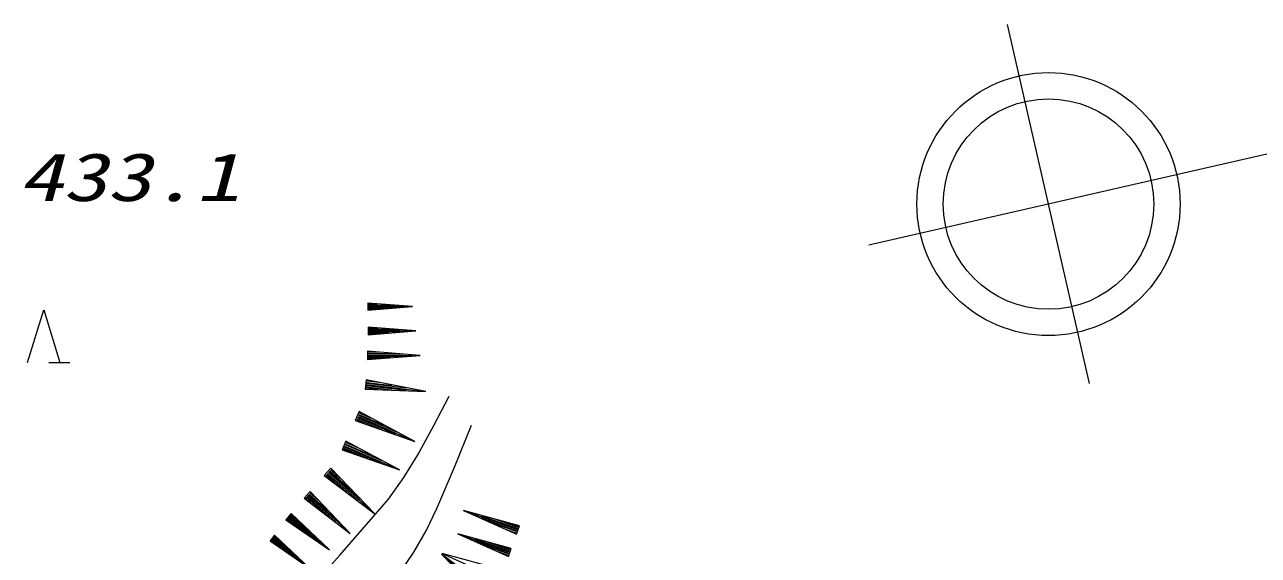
# Model space of a CAD drawing. Units: millimetres, scale not verified. Extents: x 1555 to 641555, y -205102 to 154898.
# Drawn here: x 159132 to 206006, y 90244 to 110427 of the extents above; entities that cross this region are included whole.
import ezdxf
from ezdxf.enums import TextEntityAlignment as Align

# ---------------------------------------------------------------- set-up
doc = ezdxf.new("R2010")
doc.units = ezdxf.units.MM
doc.header["$LTSCALE"] = 1000
doc.layers.add('S-BGD', color=1, linetype='Continuous', lineweight=13)
doc.styles.add('ＭＳ ゴシック', font='')
doc.styles.get('ＭＳ ゴシック').set_extended_font_data('MS Gothic')

# ---------------------------------------------------------------- blocks, each defined once
blk = doc.blocks.new('BUHIN214')
at = {"layer": 'S-BGD'}
for p, q in [((-721, 489), (-129, 12)), ((223, -226), (-699, 517)), ((-676, 545), (564, -455)), ((268, -170), (-653, 573)), ((-637, 594), (-45, 117)), ((-338, 405), (-611, 626)), ((-471, 241), (-744, 461))]:
    blk.add_line(p, q, dxfattribs=at)
blk.add_lwpolyline([(-788, 456), (701, -565), (-613, 674)], close=True, dxfattribs=at)
blk = doc.blocks.new('BUHIN227')
at = {"layer": 'S-BGD'}
for p, q in [((869, -766), (-725, 639)), ((-347, 242), (837, -802)), ((-283, 314), (900, -730)), ((813, -829), (52, -158)), ((932, -694), (172, -23)), ((613, -348), (964, -658)), ((426, -560), (777, -869))]:
    blk.add_line(p, q, dxfattribs=at)
blk.add_lwpolyline([(1023, -654), (-900, 793), (777, -933)], close=True, dxfattribs=at)
blk = doc.blocks.new('BUHIN323')
at = {"layer": 'S-BGD'}
blk.add_line((195, -995), (995, -995), dxfattribs=at)
blk.add_lwpolyline([(-610, -995), (0, 1000), (610, -995)], dxfattribs=at)

msp = doc.modelspace()

# ---------------------------------------------------------------- linework, layer by layer
at = {"layer": 'S-BGD'}
for p, q in [((199591, 96778), (196475, 110427)), ((215582, 107609), (191209, 102045)), ((172532, 99800), (172200, 99800)), ((172200, 99762), (172919, 99762)), ((173318, 99736), (172200, 99736)), ((172200, 99702), (173705, 99702)), ((173318, 99668), (172200, 99668)), ((172200, 99634), (172919, 99634)), ((172532, 99600), (172200, 99600)), ((172573, 98880), (172222, 98880)), ((172222, 98840), (172982, 98840)), ((173405, 98813), (172222, 98813)), ((172222, 98777), (173815, 98777)), ((173405, 98741), (172222, 98741)), ((172222, 98705), (172982, 98705)), ((172573, 98669), (172222, 98669)), ((172585, 97966), (172195, 97966)), ((172195, 97921), (173040, 97921)), ((173510, 97891), (172195, 97891)), ((172195, 97851), (173965, 97851)), ((173510, 97811), (172195, 97811)), ((172195, 97771), (173040, 97771)), ((172585, 97731), (172195, 97731)), ((172555, 96549), (172110, 96601)), ((172115, 96647), (173080, 96534)), ((173622, 96516), (172121, 96693)), ((172126, 96738), (174148, 96501)), ((173633, 96607), (172131, 96784)), ((172135, 96818), (173100, 96705)), ((172587, 96817), (172141, 96870)), ((172289, 95459), (171860, 95648)), ((172175, 95201), (171747, 95390)), ((171766, 95434), (172694, 95025)), ((173229, 94842), (171785, 95478)), ((171805, 95522), (173748, 94665)), ((173268, 94929), (171824, 95566)), ((171838, 95599), (172766, 95190)), ((171657, 94096), (171247, 94277)), ((171265, 94319), (172155, 93927)), ((172668, 93751), (171284, 94361)), ((171302, 94403), (173165, 93582)), ((172705, 93835), (171321, 94445)), ((171335, 94477), (172224, 94085)), ((171766, 94343), (171356, 94524)), ((170925, 92971), (170576, 93283)), ((170608, 93319), (171365, 92644)), ((171818, 92305), (170640, 93355)), ((170672, 93390), (172257, 91977)), ((171881, 92376), (170703, 93426)), ((170727, 93453), (171484, 92778)), ((171113, 93182), (170763, 93493)), ((170122, 92133), (169802, 92419)), ((169831, 92452), (170525, 91833)), ((170940, 91522), (169860, 92484)), ((169890, 92517), (171343, 91222)), ((170999, 91588), (169919, 92550)), ((169941, 92575), (170635, 91956)), ((170294, 92326), (169974, 92612)), ((177840, 91218), (176007, 91875)), ((169413, 91349), (169109, 91594)), ((169134, 91625), (169792, 91095)), ((170183, 90831), (169159, 91656)), ((169184, 91687), (170562, 90576)), ((170233, 90893), (169210, 91718)), ((169228, 91742), (169886, 91211)), ((169560, 91532), (169257, 91777)), ((176464, 91665), (177825, 91177)), ((176493, 91747), (177855, 91260)), ((177814, 91146), (176939, 91459)), ((177870, 91301), (176995, 91615)), ((177481, 91487), (177885, 91342)), ((177531, 90367), (175781, 90993)), ((177394, 91244), (177797, 91099)), ((176217, 90793), (177517, 90327)), ((176245, 90872), (177545, 90406)), ((177506, 90297), (176671, 90597)), ((177559, 90446), (176724, 90745)), ((177188, 90623), (177574, 90485)), ((177105, 90391), (177490, 90253))]:
    msp.add_line(p, q, dxfattribs=at)
for points in [[(172171, 99570), (173871, 99702), (172171, 99834)], [(172190, 98637), (173990, 98777), (172190, 98916)], [(172160, 97696), (174160, 97851), (172160, 98006)], [(172065, 96566), (174370, 96474), (172107, 96920)], [(171691, 95369), (173962, 94571), (171841, 95709)], [(171194, 94256), (173370, 93492), (171338, 94582)], [(170516, 93279), (172432, 91821), (170764, 93557)], [(169747, 92416), (171503, 91079), (169974, 92670)], [(177934, 91366), (175805, 91947), (177819, 91045)], [(169060, 91589), (170714, 90454), (169254, 91830)], [(177621, 90507), (175589, 91062), (177511, 90201)], [(177312, 89681), (174990, 90315), (177186, 89330)]]:
    msp.add_lwpolyline(points, close=True, dxfattribs=at)
for points in [[(169244, 88177), (171121, 90262), (172952, 92386), (173535, 93210), (174068, 94066), (174676, 95179), (175257, 96304)], [(173418, 89619), (173922, 90365), (174383, 91179), (174790, 92022), (175459, 93600), (176107, 95191)]]:
    msp.add_lwpolyline(points, dxfattribs=at)
for radius in [5000, 4000]:
    msp.add_circle((198033, 103603), radius, dxfattribs=at)

# ---------------------------------------------------------------- block references
for name, p in [('BUHIN323', (159856, 98576)), ('BUHIN214', (169244, 90341)), ('BUHIN227', (175865, 89495))]:
    msp.add_blockref(name, p)

# ---------------------------------------------------------------- texts
at = {"layer": 'S-BGD', "style": 'ＭＳ ゴシック', "oblique": 15, "width": 1.35}
msp.add_text('433.1', height=1833, dxfattribs=at).set_placement((158899, 103168), align=Align.BOTTOM_LEFT)

doc.saveas('drawing.dxf')
